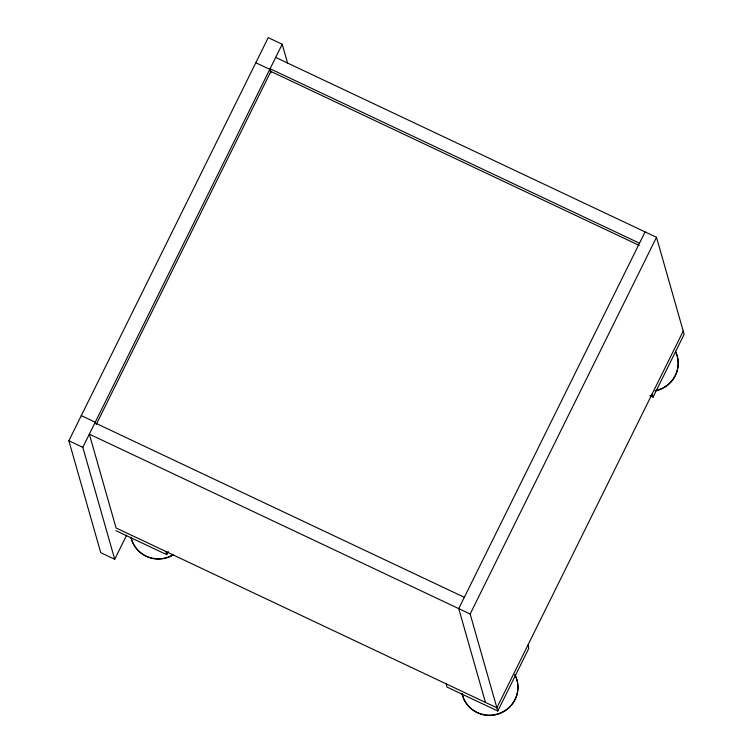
<?xml version="1.0" encoding="UTF-8"?>
<svg xmlns="http://www.w3.org/2000/svg" width="753" height="753" viewBox="0 0 753 753"><rect width="100%" height="100%" fill="white"/><g stroke="black" fill="none" stroke-linecap="round" stroke-linejoin="round"><path stroke-width="1.13" d="M126.617 535.214L114.71 559.281L100.751 552.683L68.862 440.74L268.237 37.65L282.206 44.248L287.684 63.468M114.71 559.281L82.821 447.329L282.206 44.248M96.224 424.494L270.864 71.431L639.193 245.403M115.971 530.686L166.742 554.669L168.296 551.535M645.076 231.905L458.737 608.622L485.459 702.427M446.115 683.837L447.028 687.056L497.799 711.039L470.164 614.015L656.503 237.299L275.683 57.426M683.225 331.104L496.886 707.82L116.066 527.957L89.343 434.142L470.164 614.015M497.799 711.039L528.86 648.258L527.947 645.039M649.914 395.607L653.086 397.113L684.138 334.323L656.503 237.299M639.485 243.21L270.092 68.73L271.061 72.119M255.822 62.763L269.781 69.361L270.751 72.749M81.286 415.618L95.245 422.217M94.934 422.847L464.328 597.317M68.862 440.74L82.821 447.329M652.164 393.894L653.086 397.113M165.829 551.46L166.742 554.669M173.472 554.5A28.303 27.795 -15.9 0 1 130.984 537.275M173.548 554.745A28.303 27.795 -15.9 0 1 131.06 537.52M515.184 675.196A28.303 27.795 -15.9 0 1 498.806 713.59A28.303 27.795 -15.9 0 1 462.05 693.645M514.779 674.519A28.303 27.795 -15.9 0 1 499.38 713.665A28.303 27.795 -15.9 0 1 462.116 693.89M675.507 351.472A28.303 27.795 -15.9 0 1 655.035 390.958M675.432 351.227A28.303 27.795 -15.9 0 1 656.014 390.487"/></g></svg>
